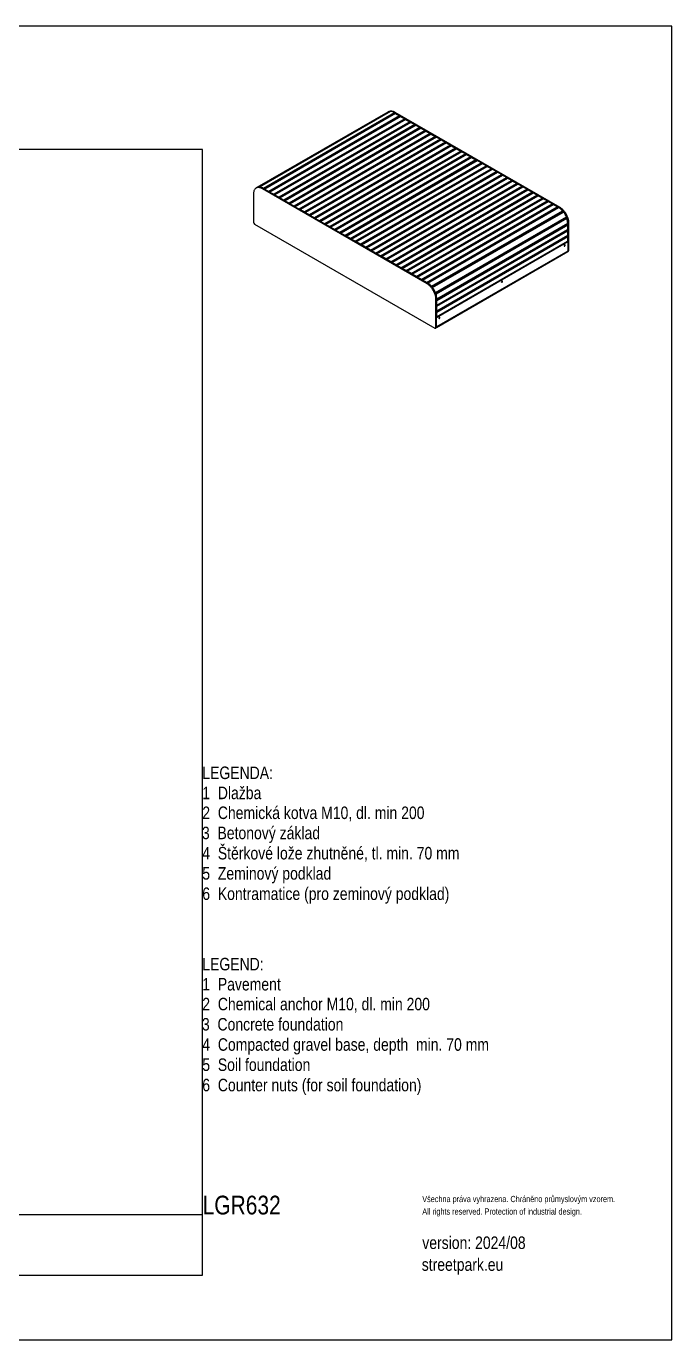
# Model space of a CAD drawing. Header units: millimetres. Extents: x 11004 to 16944, y 3085 to 7285.
# Drawn here: x 14880 to 16944, y 3085 to 7285 of the extents above; entities that cross this region are included whole.
import ezdxf

# ---------------------------------------------------------------- set-up
doc = ezdxf.new("R2010")
doc.units = ezdxf.units.MM
doc.header["$LTSCALE"] = 0.3
doc.layers.add('Nekreslit', color=6, linetype='Continuous', plot=False)
doc.styles.add('SEACAD_Arial', font='arial.ttf', dxfattribs={"width": 0.8})

msp = doc.modelspace()

# ---------------------------------------------------------------- linework, layer by layer
for p, q in [((16036.7, 7011.1), (15618.1, 6769.4)), ((16041.6, 7012.8), (15623, 6771.1)), ((16042.6, 7011.9), (15624.5, 6770.5)), ((16045, 7012.9), (15626.4, 6771.2)), ((16045.2, 7012.9), (15626.6, 6771.3)), ((16057.7, 7008.5), (15639.1, 6766.8)), ((16058.4, 7007.3), (15639.8, 6765.6)), ((16061.1, 7006.3), (15642.5, 6764.7)), ((16061.6, 7006.3), (15643, 6764.6)), ((16074.4, 6998.9), (15655.8, 6757.3)), ((16075.1, 6997.7), (15656.5, 6756)), ((16077.4, 6996.9), (15658.8, 6755.3)), ((16077.9, 6996.9), (15659.3, 6755.2)), ((16090.6, 6989.5), (15672, 6747.9)), ((16091.3, 6988.3), (15672.7, 6746.6)), ((16093.7, 6987.5), (15675.1, 6745.9)), ((16094.2, 6987.5), (15675.6, 6745.8)), ((16106.9, 6980.1), (15688.3, 6738.5)), ((16107.6, 6978.9), (15689, 6737.3)), ((16109.9, 6978.1), (15691.3, 6736.5)), ((16110.4, 6978.1), (15691.8, 6736.4)), ((16039.5, 7012.7), (16038.1, 7011.9)), ((16042.6, 7011.9), (16042.8, 7011.6)), ((16058.1, 7009.9), (16059.5, 7010.7)), ((16058.1, 7009.9), (16584.9, 6705.8)), ((16058.4, 7007.3), (16058.4, 7004.7)), ((16059.5, 7010.7), (16586.3, 6706.6)), ((16061.6, 7006.3), (16074.4, 6998.9)), ((16075.1, 6997.7), (16075.1, 6995.6)), ((16077.9, 6996.9), (16090.6, 6989.5)), ((16091.3, 6988.3), (16091.3, 6986.2)), ((16094.2, 6987.5), (16106.9, 6980.1)), ((16107.6, 6978.9), (16107.6, 6976.8)), ((16110.4, 6978.1), (16123.2, 6970.7)), ((16123.2, 6970.7), (15704.5, 6729.1)), ((16123.9, 6969.5), (15705.3, 6727.9)), ((16126.2, 6968.8), (15707.6, 6727.1)), ((16126.7, 6968.7), (15708.1, 6727)), ((16139.4, 6961.4), (15720.8, 6719.7)), ((16140.1, 6960.1), (15721.5, 6718.5)), ((16142.5, 6959.4), (15723.8, 6717.7)), ((16143, 6959.3), (15724.3, 6717.7)), ((16155.7, 6952), (15737.1, 6710.3)), ((16156.4, 6950.7), (15737.8, 6709.1)), ((16158.7, 6950), (15740.1, 6708.3)), ((16159.2, 6949.9), (15740.6, 6708.3)), ((16171.9, 6942.6), (15753.3, 6700.9)), ((16172.7, 6941.4), (15754, 6699.7)), ((16175, 6940.6), (15756.4, 6698.9)), ((16175.5, 6940.5), (15756.9, 6698.9)), ((16188.2, 6933.2), (15769.6, 6691.5)), ((16188.9, 6932), (15770.3, 6690.3)), ((16191.2, 6931.2), (15772.6, 6689.5)), ((16191.7, 6931.1), (15773.1, 6689.5)), ((16123.9, 6969.5), (16123.9, 6967.4)), ((16126.7, 6968.7), (16139.4, 6961.4)), ((16140.1, 6960.1), (16140.1, 6958)), ((16143, 6959.3), (16155.7, 6952)), ((16156.4, 6950.7), (16156.4, 6948.6)), ((16159.2, 6949.9), (16171.9, 6942.6)), ((16172.7, 6941.4), (16172.7, 6939.2)), ((16175.5, 6940.5), (16188.2, 6933.2)), ((16188.9, 6932), (16188.9, 6929.9)), ((16191.7, 6931.1), (16204.5, 6923.8)), ((16204.5, 6923.8), (15785.9, 6682.1)), ((16205.2, 6922.6), (15786.6, 6680.9)), ((16207.5, 6921.8), (15788.9, 6680.2)), ((16208, 6921.8), (15789.4, 6680.1)), ((16220.7, 6914.4), (15802.1, 6672.8)), ((16221.4, 6913.2), (15802.8, 6671.5)), ((16223.8, 6912.4), (15805.2, 6670.8)), ((16224.3, 6912.4), (15805.7, 6670.7)), ((16237, 6905), (15818.4, 6663.4)), ((16237.7, 6903.8), (15819.1, 6662.1)), ((16240, 6903), (15821.4, 6661.4)), ((16240.5, 6903), (15821.9, 6661.3)), ((16253.3, 6895.6), (15834.7, 6654)), ((16254, 6894.4), (15835.4, 6652.8)), ((16256.3, 6893.6), (15837.7, 6652)), ((16256.8, 6893.6), (15838.2, 6651.9)), ((16205.2, 6922.6), (16205.2, 6920.5)), ((16208, 6921.8), (16220.7, 6914.4)), ((16221.4, 6913.2), (16221.4, 6911.1)), ((16224.3, 6912.4), (16237, 6905)), ((16237.7, 6903.8), (16237.7, 6901.7)), ((16240.5, 6903), (16253.3, 6895.6)), ((16254, 6894.4), (16254, 6892.3)), ((16256.8, 6893.6), (16269.5, 6886.2)), ((16269.5, 6886.2), (15850.9, 6644.6)), ((16270.2, 6885), (15851.6, 6643.4)), ((16272.6, 6884.3), (15854, 6642.6)), ((16273.1, 6884.2), (15854.5, 6642.5)), ((16285.8, 6876.9), (15867.2, 6635.2)), ((16286.5, 6875.6), (15867.9, 6634)), ((16288.8, 6874.9), (15870.2, 6633.2)), ((16289.3, 6874.8), (15870.7, 6633.2)), ((16302.1, 6867.5), (15883.4, 6625.8)), ((16302.8, 6866.2), (15884.2, 6624.6)), ((16305.1, 6865.5), (15886.5, 6623.8)), ((16305.6, 6865.4), (15887, 6623.8)), ((16318.3, 6858.1), (15899.7, 6616.4)), ((16319, 6856.9), (15900.4, 6615.2)), ((16321.4, 6856.1), (15902.8, 6614.4)), ((15903.3, 6614.4), (16321.9, 6856)), ((15916, 6607), (16334.6, 6848.7)), ((15916.7, 6605.8), (16335.3, 6847.5)), ((16337.6, 6846.7), (15919, 6605)), ((15919.5, 6605), (16338.1, 6846.6)), ((16270.2, 6885), (16270.2, 6882.9)), ((16273.1, 6884.2), (16285.8, 6876.9)), ((16286.5, 6875.6), (16286.5, 6873.5)), ((16289.3, 6874.8), (16302.1, 6867.5)), ((16302.8, 6866.2), (16302.8, 6864.1)), ((16305.6, 6865.4), (16318.3, 6858.1)), ((16319, 6856.9), (16319, 6854.7)), ((16334.6, 6848.7), (16321.9, 6856)), ((16335.3, 6845.3), (16335.3, 6847.5)), ((16350.9, 6839.3), (16338.1, 6846.6)), ((15932.2, 6597.6), (16350.9, 6839.3)), ((15933, 6596.4), (16351.6, 6838.1)), ((16353.9, 6837.3), (15935.3, 6595.6)), ((15935.8, 6595.6), (16354.4, 6837.3)), ((15948.5, 6588.2), (16367.1, 6829.9)), ((15949.2, 6587), (16367.8, 6828.7)), ((16370.2, 6827.9), (15951.5, 6586.3)), ((15952, 6586.2), (16370.7, 6827.9)), ((15964.8, 6578.9), (16383.4, 6820.5)), ((15965.5, 6577.6), (16384.1, 6819.3)), ((16386.4, 6818.5), (15967.8, 6576.9)), ((15968.3, 6576.8), (16386.9, 6818.5)), ((15981, 6569.5), (16399.6, 6811.1)), ((15981.7, 6568.2), (16400.4, 6809.9)), ((16402.7, 6809.1), (15984.1, 6567.5)), ((15984.6, 6567.4), (16403.2, 6809.1)), ((16351.6, 6836), (16351.6, 6838.1)), ((16367.1, 6829.9), (16354.4, 6837.3)), ((16367.8, 6826.6), (16367.8, 6828.7)), ((16383.4, 6820.5), (16370.7, 6827.9)), ((16384.1, 6817.2), (16384.1, 6819.3)), ((16399.6, 6811.1), (16386.9, 6818.5)), ((16400.4, 6807.8), (16400.4, 6809.9)), ((16415.9, 6801.7), (16403.2, 6809.1)), ((15616.7, 6768.6), (15615.3, 6767.8)), ((15636.7, 6766.6), (15635.3, 6765.8)), ((16162.1, 6461.7), (15635.3, 6765.8)), ((16163.5, 6462.5), (15636.7, 6766.6)), ((15639.8, 6765.6), (15639.8, 6764.8)), ((15642.3, 6763.4), (15642.3, 6764.2)), ((15643, 6764.6), (15655.8, 6757.3)), ((15997.3, 6560.1), (16415.9, 6801.7)), ((15998, 6558.9), (16416.6, 6800.5)), ((16418.9, 6799.7), (16000.3, 6558.1)), ((16000.8, 6558), (16419.4, 6799.7)), ((16013.6, 6550.7), (16432.2, 6792.4)), ((16014.3, 6549.5), (16432.9, 6791.1)), ((16435.2, 6790.4), (16016.6, 6548.7)), ((16017.1, 6548.7), (16435.7, 6790.3)), ((16029.8, 6541.3), (16448.4, 6783)), ((16030.5, 6540.1), (16449.1, 6781.7)), ((16451.5, 6781), (16032.9, 6539.3)), ((16033.4, 6539.3), (16452, 6780.9)), ((16046.1, 6531.9), (16464.7, 6773.6)), ((16046.8, 6530.7), (16465.4, 6772.3)), ((16467.7, 6771.6), (16049.1, 6529.9)), ((16049.6, 6529.9), (16468.2, 6771.5)), ((16062.4, 6522.5), (16481, 6764.2)), ((16063.1, 6521.3), (16481.7, 6763)), ((16484, 6762.2), (16065.4, 6520.5)), ((16065.9, 6520.5), (16484.5, 6762.1)), ((16416.6, 6798.4), (16416.6, 6800.5)), ((16432.2, 6792.4), (16419.4, 6799.7)), ((16432.9, 6789), (16432.9, 6791.1)), ((16448.4, 6783), (16435.7, 6790.3)), ((16449.1, 6779.6), (16449.1, 6781.7)), ((16464.7, 6773.6), (16452, 6780.9)), ((16465.4, 6770.2), (16465.4, 6772.3)), ((16481, 6764.2), (16468.2, 6771.5)), ((16481.7, 6760.8), (16481.7, 6763)), ((16497.2, 6754.8), (16484.5, 6762.1)), ((15607, 6749.5), (15607, 6658.9)), ((15656.5, 6756), (15656.5, 6755.2)), ((15658.6, 6754), (15658.6, 6754.8)), ((15659.3, 6755.2), (15672, 6747.9)), ((15672.7, 6746.6), (15672.7, 6745.8)), ((15674.8, 6744.6), (15674.8, 6745.4)), ((15675.6, 6745.8), (15688.3, 6738.5)), ((15689, 6737.3), (15689, 6736.4)), ((15691.1, 6735.2), (15691.1, 6736)), ((15691.8, 6736.4), (15704.5, 6729.1)), ((15705.3, 6727.9), (15705.3, 6727)), ((15707.4, 6725.8), (15707.4, 6726.6)), ((15708.1, 6727), (15720.8, 6719.7)), ((16078.6, 6513.1), (16497.2, 6754.8)), ((16079.3, 6511.9), (16497.9, 6753.6)), ((16500.3, 6752.8), (16081.7, 6511.1)), ((16082.2, 6511.1), (16500.8, 6752.8)), ((16094.9, 6503.8), (16513.5, 6745.4)), ((16095.6, 6502.5), (16514.2, 6744.2)), ((16516.5, 6743.4), (16097.9, 6501.8)), ((16098.4, 6501.7), (16517, 6743.4)), ((16111.1, 6494.4), (16529.8, 6736)), ((16111.9, 6493.1), (16530.5, 6734.8)), ((16532.8, 6734), (16114.2, 6492.4)), ((16114.7, 6492.3), (16533.3, 6734)), ((16127.4, 6485), (16546, 6726.6)), ((16128.1, 6483.7), (16546.7, 6725.4)), ((16549.1, 6724.6), (16130.4, 6483)), ((16130.9, 6482.9), (16549.6, 6724.6)), ((16497.9, 6751.5), (16497.9, 6753.6)), ((16513.5, 6745.4), (16500.8, 6752.8)), ((16514.2, 6742.1), (16514.2, 6744.2)), ((16529.8, 6736), (16517, 6743.4)), ((16530.5, 6732.7), (16530.5, 6734.8)), ((16546, 6726.6), (16533.3, 6734)), ((16546.7, 6723.3), (16546.7, 6725.4)), ((16562.3, 6717.2), (16549.6, 6724.6)), ((15721.5, 6718.5), (15721.5, 6717.7)), ((15723.6, 6716.4), (15723.6, 6717.2)), ((15724.3, 6717.7), (15737.1, 6710.3)), ((15737.8, 6709.1), (15737.8, 6708.3)), ((15739.9, 6707), (15739.9, 6707.9)), ((15740.6, 6708.3), (15753.3, 6700.9)), ((15754, 6699.7), (15754, 6698.9)), ((15756.2, 6697.7), (15756.2, 6698.5)), ((15756.9, 6698.9), (15769.6, 6691.5)), ((15770.3, 6690.3), (15770.3, 6689.5)), ((15772.4, 6688.3), (15772.4, 6689.1)), ((15773.1, 6689.5), (15785.9, 6682.1)), ((15786.6, 6680.9), (15786.6, 6680.1)), ((15788.7, 6678.9), (15788.7, 6679.7)), ((15789.4, 6680.1), (15802.1, 6672.8)), ((16143.7, 6475.6), (16562.3, 6717.2)), ((16144.4, 6474.4), (16563, 6716)), ((16565.3, 6715.3), (16146.7, 6473.6)), ((16147.2, 6473.5), (16565.8, 6715.2)), ((16159.9, 6466.2), (16578.5, 6707.9)), ((16160.6, 6465), (16579.3, 6706.6)), ((16582, 6705.6), (16163.4, 6463.9)), ((16163.9, 6463.9), (16582.5, 6705.6)), ((16176.4, 6453.9), (16595, 6695.5)), ((16176.7, 6452.6), (16595.3, 6694.2)), ((16597.7, 6691.7), (16179.1, 6450)), ((16179.9, 6449.6), (16598.5, 6691.3)), ((16563, 6713.9), (16563, 6716)), ((16578.5, 6707.9), (16565.8, 6715.2)), ((16579.3, 6704), (16579.3, 6706.6)), ((16584.9, 6705.8), (16586.3, 6706.6)), ((16591.5, 6688.1), (16595.3, 6694.2)), ((15610.5, 6652.7), (16186.8, 6320)), ((15802.8, 6671.5), (15802.8, 6670.7)), ((15805, 6669.5), (15805, 6670.3)), ((15805.7, 6670.7), (15818.4, 6663.4)), ((15819.1, 6662.1), (15819.1, 6661.3)), ((15821.2, 6660.1), (15821.2, 6660.9)), ((15821.9, 6661.3), (15834.7, 6654)), ((15835.4, 6652.8), (15835.4, 6651.9)), ((15837.5, 6650.7), (15837.5, 6651.5)), ((15838.2, 6651.9), (15850.9, 6644.6)), ((15851.6, 6643.4), (15851.6, 6642.5)), ((15853.7, 6641.3), (15853.7, 6642.1)), ((15854.5, 6642.5), (15867.2, 6635.2)), ((16188.8, 6433.2), (16607.4, 6674.8)), ((16188.9, 6434.1), (16607.5, 6675.8)), ((16608.3, 6671.5), (16189.7, 6429.9)), ((16609.3, 6670.6), (16190.7, 6428.9)), ((16192.5, 6409.8), (16611.1, 6651.5)), ((16192.9, 6412.6), (16611.5, 6654.3)), ((16611.7, 6654.7), (16193.1, 6413.1)), ((16193.2, 6408.6), (16611.8, 6650.2)), ((16601.3, 6671.3), (16608.3, 6671.5)), ((16601.6, 6671.5), (16601.7, 6671.3)), ((16611.1, 6651.5), (16608.9, 6652.7)), ((16611.8, 6635.6), (16611.8, 6650.2)), ((16613.2, 6656.8), (16614.6, 6657.6)), ((16613.2, 6656.8), (16613.2, 6566.2)), ((16614.6, 6657.6), (16614.6, 6567)), ((15867.9, 6634), (15867.9, 6633.2)), ((15870, 6631.9), (15870, 6632.8)), ((15870.7, 6633.2), (15883.4, 6625.8)), ((15884.2, 6624.6), (15884.2, 6623.8)), ((15886.3, 6622.5), (15886.3, 6623.4)), ((15887, 6623.8), (15899.7, 6616.4)), ((15900.4, 6615.2), (15900.4, 6614.4)), ((15902.6, 6614), (15902.6, 6613.1)), ((15916, 6607), (15903.3, 6614.4)), ((15916.7, 6605), (15916.7, 6605.8)), ((15918.8, 6604.6), (15918.8, 6603.8)), ((15932.2, 6597.6), (15919.5, 6605)), ((15933, 6595.6), (15933, 6596.4)), ((15935.1, 6595.2), (15935.1, 6594.4)), ((15948.5, 6588.2), (15935.8, 6595.6)), ((16611.1, 6596.8), (16191.8, 6354.7)), ((16612.5, 6595.9), (16191.8, 6353.1)), ((16192.5, 6391), (16611.1, 6632.7)), ((16192.5, 6372.3), (16611.1, 6613.9)), ((16193, 6393.4), (16611.6, 6635.1)), ((16193, 6374.7), (16611.6, 6616.3)), ((16193, 6355.9), (16611.6, 6597.5)), ((16193.2, 6393.9), (16611.8, 6635.6)), ((16193.2, 6389.8), (16611.8, 6631.5)), ((16193.2, 6375.1), (16611.8, 6616.8)), ((16193.2, 6371), (16611.8, 6612.7)), ((16193.2, 6356.3), (16611.8, 6598)), ((16606.4, 6594.6), (16606.8, 6594.3)), ((16606.8, 6594.3), (16607.5, 6594.7)), ((16607.5, 6594.7), (16607.1, 6595)), ((16611.1, 6632.7), (16609.2, 6633.7)), ((16611.1, 6613.9), (16609.2, 6615)), ((16612.5, 6595.9), (16611.1, 6596.8)), ((16611.8, 6616.8), (16611.8, 6631.5)), ((16611.8, 6598), (16611.8, 6612.7)), ((16612.5, 6595.9), (16612.5, 6566.6)), ((15949.2, 6586.2), (15949.2, 6587)), ((15951.3, 6585.8), (15951.3, 6585)), ((15964.8, 6578.9), (15952, 6586.2)), ((15965.5, 6576.8), (15965.5, 6577.6)), ((15967.6, 6576.4), (15967.6, 6575.6)), ((15981, 6569.5), (15968.3, 6576.8)), ((15981.7, 6567.4), (15981.7, 6568.2)), ((15983.9, 6567), (15983.9, 6566.2)), ((15997.3, 6560.1), (15984.6, 6567.4)), ((15998, 6558), (15998, 6558.9)), ((16000.1, 6557.6), (16000.1, 6556.8)), ((16013.6, 6550.7), (16000.8, 6558)), ((16191.7, 6322.3), (16611.7, 6564.7)), ((16612.5, 6566.6), (16191.8, 6323.7)), ((16580.7, 6579.7), (16580.7, 6579.2)), ((16583, 6580.8), (16583.2, 6580.7)), ((16583.1, 6581.1), (16583.5, 6580.8)), ((16584.2, 6581.7), (16584.2, 6581.2)), ((16585.3, 6582.4), (16585.3, 6581.9)), ((16585.8, 6582.2), (16585.8, 6582.7)), ((16593, 6586.8), (16593.4, 6586.6)), ((16593.4, 6586.6), (16594.1, 6587)), ((16593.7, 6587.2), (16593.8, 6587.1)), ((16594.1, 6587), (16593.7, 6587.2)), ((16594.2, 6587.1), (16594.1, 6587)), ((16594.8, 6587.7), (16594.7, 6587.8)), ((16594.8, 6587.7), (16594.7, 6587.8)), ((16594.8, 6587.7), (16594.9, 6587.9)), ((16598.5, 6590), (16598.5, 6589.5)), ((16599.2, 6589.9), (16599.2, 6590.4)), ((16601.9, 6584.9), (16601.2, 6585.3)), ((16612.2, 6563.9), (16613.6, 6564.7)), ((16613.2, 6566.2), (16614.6, 6567)), ((16014.3, 6548.7), (16014.3, 6549.5)), ((16016.4, 6548.2), (16016.4, 6547.4)), ((16029.8, 6541.3), (16017.1, 6548.7)), ((16030.5, 6539.3), (16030.5, 6540.1)), ((16032.7, 6538.9), (16032.7, 6538)), ((16046.1, 6531.9), (16033.4, 6539.3)), ((16046.8, 6529.9), (16046.8, 6530.7)), ((16048.9, 6529.5), (16048.9, 6528.7)), ((16062.4, 6522.5), (16049.6, 6529.9)), ((16063.1, 6520.5), (16063.1, 6521.3)), ((16065.2, 6520.1), (16065.2, 6519.3)), ((16078.6, 6513.1), (16065.9, 6520.5)), ((16079.3, 6511.1), (16079.3, 6511.9)), ((16081.4, 6510.7), (16081.4, 6509.9)), ((16094.9, 6503.8), (16082.2, 6511.1)), ((16095.6, 6501.7), (16095.6, 6502.5)), ((16097.7, 6501.3), (16097.7, 6500.5)), ((16111.1, 6494.4), (16098.4, 6501.7)), ((16111.9, 6492.3), (16111.9, 6493.1)), ((16114, 6491.9), (16114, 6491.1)), ((16127.4, 6485), (16114.7, 6492.3)), ((16128.1, 6482.9), (16128.1, 6483.7)), ((16130.2, 6482.5), (16130.2, 6481.7)), ((16143.7, 6475.6), (16130.9, 6482.9)), ((16144.4, 6473.5), (16144.4, 6474.4)), ((16146.5, 6473.1), (16146.5, 6472.3)), ((16159.9, 6466.2), (16147.2, 6473.5)), ((16392.9, 6471.3), (16393.3, 6471)), ((16393.3, 6471), (16394, 6471.4)), ((16394, 6471.4), (16393.6, 6471.7)), ((16394.6, 6472), (16394.4, 6472.2)), ((16394.6, 6472), (16394.4, 6472.2)), ((16394.6, 6472), (16394.7, 6472.3)), ((16395, 6472.5), (16395.1, 6472.6)), ((16398.4, 6474.5), (16398.4, 6474)), ((16399.1, 6474.4), (16399.1, 6474.9)), ((16401.8, 6469.4), (16401, 6469.8)), ((16406.3, 6479), (16406.7, 6478.8)), ((16406.7, 6478.8), (16407.4, 6479.2)), ((16407.4, 6479.2), (16407, 6479.4)), ((16160.6, 6464.2), (16160.6, 6465)), ((16163.5, 6462.5), (16162.1, 6461.7)), ((16163.2, 6463.5), (16163.2, 6462.7)), ((16176.2, 6451.7), (16176.7, 6452.6)), ((16178.3, 6449.2), (16178.6, 6449.4)), ((16178.9, 6449.9), (16178.4, 6449)), ((16187.6, 6433.1), (16188.6, 6433.1)), ((16187.9, 6433.1), (16187.6, 6432.9)), ((16188.8, 6429.8), (16189.7, 6429.9)), ((16375.1, 6460.8), (16375.3, 6460.7)), ((16375.2, 6461.1), (16375.6, 6460.8)), ((16376.3, 6461.2), (16376.3, 6461.7)), ((16385.2, 6466.9), (16385.2, 6466.4)), ((16385.7, 6466.7), (16385.7, 6467.1)), ((16191.8, 6413.5), (16190.3, 6412.7)), ((16190.3, 6322.1), (16190.3, 6412.7)), ((16191.8, 6322.9), (16191.8, 6413.5)), ((16192.4, 6412.7), (16191.8, 6413.1)), ((16192.5, 6409.8), (16191.8, 6410.2)), ((16191.8, 6393.9), (16192.5, 6393.5)), ((16192.5, 6391), (16191.8, 6391.4)), ((16193.2, 6393.9), (16193.2, 6408.6)), ((16193.2, 6375.1), (16193.2, 6389.8)), ((16191.8, 6375.1), (16192.5, 6374.7)), ((16192.5, 6372.3), (16191.8, 6372.7)), ((16191.8, 6356.3), (16192.5, 6355.9)), ((16191.8, 6356.3), (16193.2, 6355.5)), ((16193.2, 6356.3), (16193.2, 6371)), ((16193.2, 6355.5), (16193.9, 6355.9)), ((16193.5, 6356.2), (16193.6, 6356.1)), ((16193.9, 6355.9), (16193.5, 6356.2)), ((16194, 6356), (16193.8, 6355.9)), ((16194.6, 6356.7), (16194.5, 6356.8)), ((16194.6, 6356.7), (16194.5, 6356.8)), ((16194.6, 6356.7), (16194.7, 6356.9)), ((16198.3, 6359), (16198.3, 6358.5)), ((16199, 6358.9), (16199, 6359.4)), ((16201.7, 6353.9), (16200.9, 6354.3)), ((16206.2, 6363.5), (16206.6, 6363.3)), ((16206.6, 6363.3), (16207.3, 6363.7)), ((16207.3, 6363.7), (16206.9, 6363.9)), ((16189.3, 6319.8), (16190.7, 6320.6)), ((16191.8, 6322.9), (16190.3, 6322.1))]:
    msp.add_line(p, q)
at = {"flags": 128}
for points in [[(16039.5, 7012.7), (16040.2, 7013.1), (16041.7, 7013.7), (16043.2, 7014.2), (16044.8, 7014.5), (16046.5, 7014.6), (16048.3, 7014.5), (16050.1, 7014.3), (16051.9, 7013.9), (16053.8, 7013.4), (16055.7, 7012.7), (16057.6, 7011.8), (16059.5, 7010.7)], [(16037.4, 7011.5), (16037.4, 7011.5), (16038.8, 7012.3), (16040.3, 7012.9), (16041.8, 7013.4), (16043.4, 7013.7), (16045.1, 7013.8), (16046.8, 7013.7), (16048.6, 7013.5), (16050.5, 7013.1), (16052.4, 7012.6), (16054.3, 7011.8), (16056.2, 7011), (16058.1, 7009.9)], [(16045, 7012.9), (16045.1, 7012.9), (16045.2, 7012.9)], [(15635.3, 6765.8), (15633.3, 6766.9), (15631.4, 6767.7), (15629.5, 6768.5), (15627.6, 6769), (15625.8, 6769.4), (15624, 6769.6), (15622.2, 6769.7), (15620.6, 6769.6), (15618.9, 6769.3), (15617.4, 6768.8), (15616, 6768.2), (15614.6, 6767.4), (15613.3, 6766.4), (15612.2, 6765.3), (15611.1, 6764.1), (15610.1, 6762.7), (15609.3, 6761.1), (15608.6, 6759.5), (15608, 6757.7), (15607.6, 6755.8), (15607.2, 6753.8), (15607, 6751.7), (15607, 6749.5)], [(15636.7, 6766.6), (15634.7, 6767.7), (15632.8, 6768.6), (15630.9, 6769.3), (15629, 6769.8), (15627.2, 6770.2), (15625.4, 6770.4), (15623.7, 6770.5), (15622, 6770.4), (15620.4, 6770.1), (15618.8, 6769.6), (15617.4, 6769), (15616.7, 6768.6)], [(15626.2, 6770.4), (15626.2, 6770.5), (15626.2, 6770.7), (15626.2, 6770.9), (15626.2, 6771), (15626.3, 6771.1), (15626.4, 6771.2), (15626.5, 6771.2), (15626.6, 6771.3)], [(16584.9, 6705.8), (16586.8, 6704.6), (16588.8, 6703.3), (16590.7, 6701.8), (16592.5, 6700.2), (16594.4, 6698.5), (16596.2, 6696.6), (16597.9, 6694.6), (16599.6, 6692.6), (16601.2, 6690.4), (16602.8, 6688.2), (16604.2, 6685.9), (16605.6, 6683.5), (16606.8, 6681.1), (16608, 6678.6), (16609.1, 6676.2), (16610, 6673.7), (16610.8, 6671.2), (16611.6, 6668.7), (16612.1, 6666.2), (16612.6, 6663.8), (16612.9, 6661.4), (16613.1, 6659.1), (16613.2, 6656.8)], [(16586.3, 6706.6), (16588.2, 6705.4), (16590.2, 6704.1), (16592.1, 6702.6), (16593.9, 6701), (16595.8, 6699.3), (16597.6, 6697.4), (16599.3, 6695.5), (16601, 6693.4), (16602.6, 6691.2), (16604.2, 6689), (16605.6, 6686.7), (16607, 6684.3), (16608.3, 6681.9), (16609.4, 6679.5), (16610.5, 6677), (16611.4, 6674.5), (16612.3, 6672), (16613, 6669.5), (16613.6, 6667.1), (16614, 6664.6), (16614.3, 6662.2), (16614.5, 6659.9), (16614.6, 6657.6)], [(16591.8, 6688.6), (16591.8, 6688.5), (16591.9, 6688.4)], [(16598.5, 6691.3), (16598.4, 6691.4), (16598.3, 6691.6), (16598.1, 6691.7), (16598, 6691.7), (16597.8, 6691.7), (16597.7, 6691.7), (16597.7, 6691.7)], [(16607.4, 6674.8), (16607.5, 6674.9), (16607.5, 6675), (16607.6, 6675.1), (16607.6, 6675.2), (16607.6, 6675.4), (16607.6, 6675.6), (16607.5, 6675.8)], [(16594.8, 6587.7), (16594.8, 6587.7), (16594.8, 6587.7), (16594.8, 6587.7), (16594.8, 6587.7), (16594.8, 6587.7), (16594.8, 6587.7), (16594.8, 6587.7), (16594.8, 6587.7)], [(16594.9, 6587.4), (16595.1, 6587.7), (16595.4, 6588.2)], [(16603.5, 6585), (16603.4, 6585.5), (16603.2, 6585.9), (16602.9, 6586.1), (16602.5, 6586.2), (16602.1, 6586.1), (16601.6, 6585.8), (16601.2, 6585.4), (16600.8, 6584.9), (16600.5, 6584.3), (16600.3, 6583.7), (16600.3, 6583.2), (16600.3, 6582.7), (16600.5, 6582.3), (16600.8, 6582.1), (16601.2, 6582.1), (16601.6, 6582.2), (16602.1, 6582.4), (16602.5, 6582.8), (16602.9, 6583.3), (16603.2, 6583.9), (16603.4, 6584.5), (16603.5, 6585)], [(16613.2, 6566.2), (16613.1, 6565.4), (16612.9, 6564.8), (16612.6, 6564.3), (16612.2, 6563.9), (16611.6, 6563.7), (16611, 6563.7), (16610.3, 6563.8), (16610.2, 6563.9)], [(16394.1, 6471.5), (16394, 6471.5), (16393.9, 6471.5)], [(16394.6, 6472), (16394.6, 6472), (16394.6, 6472), (16394.6, 6472), (16394.6, 6472), (16394.6, 6472), (16394.6, 6472), (16394.6, 6472), (16394.6, 6472)], [(16394.8, 6471.9), (16395.1, 6472.4), (16395.3, 6472.7)], [(16403.4, 6469.5), (16403.3, 6470), (16403.1, 6470.4), (16402.8, 6470.6), (16402.4, 6470.6), (16402, 6470.5), (16401.5, 6470.3), (16401.1, 6469.9), (16400.7, 6469.4), (16400.4, 6468.8), (16400.2, 6468.2), (16400.2, 6467.7), (16400.2, 6467.2), (16400.4, 6466.8), (16400.7, 6466.6), (16401.1, 6466.5), (16401.5, 6466.6), (16402, 6466.9), (16402.4, 6467.3), (16402.8, 6467.8), (16403.1, 6468.4), (16403.3, 6469), (16403.4, 6469.5)], [(16190.3, 6412.7), (16190.3, 6415), (16190.1, 6417.3), (16189.7, 6419.7), (16189.3, 6422.1), (16188.7, 6424.6), (16188, 6427.1), (16187.2, 6429.6), (16186.2, 6432.1), (16185.2, 6434.5), (16184, 6437), (16182.7, 6439.4), (16181.4, 6441.8), (16179.9, 6444.1), (16178.4, 6446.3), (16176.7, 6448.5), (16175.1, 6450.5), (16173.3, 6452.5), (16171.5, 6454.4), (16169.7, 6456.1), (16167.8, 6457.7), (16165.9, 6459.2), (16164, 6460.5), (16162.1, 6461.7)], [(16191.8, 6413.5), (16191.7, 6415.8), (16191.5, 6418.1), (16191.2, 6420.5), (16190.7, 6423), (16190.1, 6425.4), (16189.4, 6427.9), (16188.6, 6430.4), (16187.6, 6432.9), (16186.6, 6435.4), (16185.4, 6437.8), (16184.1, 6440.2), (16182.8, 6442.6), (16181.3, 6444.9), (16179.8, 6447.1), (16178.2, 6449.3), (16176.5, 6451.4), (16174.7, 6453.3), (16172.9, 6455.2), (16171.1, 6456.9), (16169.2, 6458.5), (16167.3, 6460), (16165.4, 6461.3), (16163.5, 6462.5)], [(16179.9, 6449.6), (16179.8, 6449.8), (16179.7, 6449.9), (16179.5, 6450), (16179.4, 6450.1), (16179.2, 6450.1), (16179.1, 6450.1), (16179, 6450), (16178.9, 6449.9)], [(16188.6, 6433.1), (16188.7, 6433.1), (16188.8, 6433.2), (16188.9, 6433.3), (16189, 6433.4), (16189, 6433.6), (16189, 6433.7), (16189, 6433.9), (16188.9, 6434.1)], [(16194.6, 6356.7), (16194.6, 6356.7), (16194.6, 6356.7), (16194.6, 6356.7), (16194.6, 6356.7), (16194.6, 6356.7), (16194.6, 6356.7), (16194.6, 6356.7), (16194.6, 6356.7)], [(16194.7, 6356.4), (16194.9, 6356.7), (16195.1, 6357.1)], [(16203.2, 6354), (16203.2, 6354.5), (16203, 6354.8), (16202.7, 6355.1), (16202.3, 6355.1), (16201.9, 6355), (16201.4, 6354.8), (16201, 6354.4), (16200.6, 6353.9), (16200.3, 6353.3), (16200.1, 6352.7), (16200.1, 6352.1), (16200.1, 6351.7), (16200.3, 6351.3), (16200.6, 6351.1), (16201, 6351), (16201.4, 6351.1), (16201.9, 6351.4), (16202.3, 6351.8), (16202.7, 6352.3), (16203, 6352.8), (16203.2, 6353.4), (16203.2, 6354)], [(16186.8, 6320), (16187.5, 6319.7), (16188.2, 6319.6), (16188.8, 6319.6), (16189.3, 6319.8), (16189.7, 6320.2), (16190.1, 6320.7), (16190.3, 6321.3), (16190.3, 6322.1)]]:
    msp.add_lwpolyline(points, dxfattribs=at)
for centre, radius, start, end in [((16043.6, 6999), 13.9, 97.9864, 119.7828), ((16041.5, 7011.6), 1.17, 13.903, 83.1127), ((16042.6, 6985.6), 27.4, 56.539, 84.5184), ((16056.8, 7007.2), 1.54, 2.6991, 56.0907), ((16061.3, 7005.8), 0.503, 54.3824, 114.3071), ((16073.5, 6997.6), 1.54, 2.6055, 57.3945), ((16077.6, 6996.5), 0.503, 54.3824, 114.3071), ((16089.8, 6988.2), 1.54, 2.6055, 57.3945), ((16093.9, 6987.1), 0.503, 54.3824, 114.3071), ((16106.1, 6978.8), 1.54, 2.6055, 57.3945), ((16110.1, 6977.7), 0.503, 54.3824, 114.3071), ((16122.3, 6969.4), 1.54, 2.6055, 57.3945), ((16126.4, 6968.3), 0.503, 54.3824, 114.3071), ((16138.6, 6960.1), 1.54, 2.6055, 57.3945), ((16142.7, 6958.9), 0.503, 54.3824, 114.3071), ((16154.9, 6950.7), 1.54, 2.6055, 57.3945), ((16158.9, 6949.5), 0.503, 54.3824, 114.3071), ((16171.1, 6941.3), 1.54, 2.6055, 57.3945), ((16175.2, 6940.1), 0.503, 54.3824, 114.3071), ((16187.4, 6931.9), 1.54, 2.6055, 57.3945), ((16191.5, 6930.7), 0.503, 54.3824, 114.3071), ((16203.6, 6922.5), 1.54, 2.6055, 57.3945), ((16207.7, 6921.4), 0.503, 54.3824, 114.3071), ((16219.9, 6913.1), 1.54, 2.6055, 57.3945), ((16224, 6912), 0.503, 54.3824, 114.3071), ((16236.2, 6903.7), 1.54, 2.6055, 57.3945), ((16240.2, 6902.6), 0.503, 54.3824, 114.3071), ((16252.4, 6894.3), 1.54, 2.6055, 57.3945), ((16256.5, 6893.2), 0.503, 54.3824, 114.3071), ((16268.7, 6885), 1.54, 2.6055, 57.3945), ((16272.8, 6883.8), 0.503, 54.3824, 114.3071), ((16285, 6875.6), 1.54, 2.6055, 57.3945), ((16289, 6874.4), 0.503, 54.3824, 114.3071), ((16301.2, 6866.2), 1.54, 2.6055, 57.3945), ((16305.3, 6865), 0.503, 54.3824, 114.3071), ((16317.5, 6856.8), 1.54, 2.6055, 57.3945), ((16321.6, 6855.6), 0.503, 54.3824, 114.3071), ((16333.8, 6847.4), 1.54, 2.6055, 57.3945), ((16337.8, 6846.2), 0.503, 54.3824, 114.3071), ((16350, 6838), 1.54, 2.6055, 57.3945), ((16354.1, 6836.8), 0.503, 54.3824, 114.3071), ((16366.3, 6828.6), 1.54, 2.6055, 57.3945), ((16370.4, 6827.5), 0.503, 54.3824, 114.3071), ((16382.6, 6819.2), 1.54, 2.6055, 57.3945), ((16386.6, 6818.1), 0.503, 54.3824, 114.3071), ((16398.8, 6809.8), 1.54, 2.6055, 57.3945), ((16402.9, 6808.7), 0.503, 54.3824, 114.3071), ((15624.9, 6757.4), 13.8, 97.9305, 123.3157), ((15622.9, 6770), 1.09, 24.6638, 84.1056), ((15624, 6743.9), 27.4, 56.539, 84.5184), ((15638.2, 6765.6), 1.54, 2.6991, 56.0907), ((15642.8, 6764.3), 0.437, 50.7967, 189.214), ((16415.1, 6800.4), 1.54, 2.6055, 57.3945), ((16419.2, 6799.3), 0.503, 54.3824, 114.3071), ((16431.3, 6791.1), 1.54, 2.6055, 57.3945), ((16435.4, 6789.9), 0.503, 54.3824, 114.3071), ((16447.6, 6781.7), 1.54, 2.6055, 57.3945), ((16451.7, 6780.5), 0.503, 54.3824, 114.3071), ((16463.9, 6772.3), 1.54, 2.6055, 57.3945), ((16467.9, 6771.1), 0.503, 54.3824, 114.3071), ((16480.1, 6762.9), 1.54, 2.6055, 57.3945), ((16484.2, 6761.7), 0.503, 54.3824, 114.3071), ((15654.9, 6756), 1.54, 2.6055, 57.3945), ((15659, 6754.9), 0.437, 50.7967, 189.214), ((15671.2, 6746.6), 1.54, 2.6055, 57.3945), ((15675.3, 6745.5), 0.437, 50.7967, 189.214), ((15687.5, 6737.2), 1.54, 2.6055, 57.3945), ((15691.5, 6736.1), 0.437, 50.7967, 189.214), ((15703.7, 6727.8), 1.54, 2.6055, 57.3945), ((15707.8, 6726.7), 0.437, 50.7967, 189.214), ((16496.4, 6753.5), 1.54, 2.6055, 57.3945), ((16500.5, 6752.3), 0.503, 54.3824, 114.3071), ((16512.7, 6744.1), 1.54, 2.6055, 57.3945), ((16516.7, 6743), 0.503, 54.3824, 114.3071), ((16528.9, 6734.7), 1.54, 2.6055, 57.3945), ((16533, 6733.6), 0.503, 54.3824, 114.3071), ((16545.2, 6725.3), 1.54, 2.6055, 57.3945), ((16549.3, 6724.2), 0.503, 54.3824, 114.3071), ((15720, 6718.4), 1.54, 2.6055, 57.3945), ((15724.1, 6717.3), 0.437, 50.7967, 189.214), ((15736.2, 6709), 1.54, 2.6055, 57.3945), ((15740.3, 6707.9), 0.437, 50.7967, 189.214), ((15752.5, 6699.6), 1.54, 2.6055, 57.3945), ((15756.6, 6698.5), 0.437, 50.7967, 189.214), ((15768.8, 6690.2), 1.54, 2.6055, 57.3945), ((15772.9, 6689.2), 0.437, 50.7967, 189.214), ((15785, 6680.8), 1.54, 2.6055, 57.3945), ((15789.1, 6679.8), 0.437, 50.7967, 189.214), ((16561.5, 6715.9), 1.54, 2.6055, 57.3945), ((16565.5, 6714.8), 0.503, 54.3824, 114.3071), ((16577.7, 6706.6), 1.54, 2.6055, 57.3945), ((16582.2, 6705.1), 0.487, 56.5294, 114.996), ((16559.1, 6663.6), 48, 41.6974, 60.9118), ((16594.1, 6694.6), 1.25, 341.2662, 47.3083), ((16544.1, 6649.5), 68.6, 22.4937, 37.5063), ((15614.6, 6659.2), 7.68, 182.6055, 237.3945), ((15801.3, 6671.5), 1.54, 2.6055, 57.3945), ((15805.4, 6670.4), 0.437, 50.7967, 189.214), ((15817.6, 6662.1), 1.54, 2.6055, 57.3945), ((15821.7, 6661), 0.437, 50.7967, 189.214), ((15833.8, 6652.7), 1.54, 2.6055, 57.3945), ((15837.9, 6651.6), 0.437, 50.7967, 189.214), ((15850.1, 6643.3), 1.54, 2.6055, 57.3945), ((15854.2, 6642.2), 0.437, 50.7967, 189.214), ((16608.1, 6670.3), 1.25, 12.6892, 78.7379), ((16563.7, 6655.5), 48, 359.0909, 18.3028), ((16610.2, 6650.2), 1.54, 2.6055, 57.3945), ((16611.3, 6654.7), 0.487, 305.0021, 3.4744), ((15866.4, 6633.9), 1.54, 2.6055, 57.3945), ((15870.4, 6632.8), 0.437, 50.7967, 189.214), ((15882.6, 6624.5), 1.54, 2.6055, 57.3945), ((15886.7, 6623.4), 0.437, 50.7967, 189.214), ((15898.9, 6615.1), 1.54, 2.6055, 57.3945), ((15903, 6614), 0.437, 50.7967, 189.214), ((15915.2, 6605.7), 1.54, 2.6055, 57.3945), ((15919.2, 6604.6), 0.437, 50.7967, 189.214), ((15931.4, 6596.3), 1.54, 2.6055, 57.3945), ((15935.5, 6595.3), 0.437, 50.7967, 189.214), ((16610.2, 6631.4), 1.54, 2.6055, 57.3945), ((16610.2, 6612.6), 1.54, 2.6055, 57.3945), ((16611.3, 6635.5), 0.493, 305.0133, 6.2988), ((16611.3, 6616.7), 0.493, 305.0133, 6.2988), ((16611.3, 6597.9), 0.493, 305.0133, 6.2988), ((15947.7, 6587), 1.54, 2.6055, 57.3945), ((15951.8, 6585.9), 0.437, 50.7967, 189.214), ((15963.9, 6577.6), 1.54, 2.6055, 57.3945), ((15968, 6576.5), 0.437, 50.7967, 189.214), ((15980.2, 6568.2), 1.54, 2.6055, 57.3945), ((15984.3, 6567.1), 0.437, 50.7967, 189.214), ((15996.5, 6558.8), 1.54, 2.6055, 57.3945), ((16000.6, 6557.7), 0.437, 50.7967, 189.214), ((16581.2, 6579.9), 0.542, 198.3385, 244.4413), ((16583.2, 6581.1), 0.361, 207.0817, 239.5957), ((16595.5, 6585.5), 2.34, 104.9362, 133.8697), ((16593.9, 6587.7), 0.572, 263.8197, 263.8666), ((16593.6, 6588.8), 1.74, 282.2085, 336.8468), ((16593.5, 6588.8), 1.83, 284.8804, 337.1917), ((16593, 6589.2), 2.46, 306.2408, 334.3274), ((16598.7, 6585.9), 3.29, 297.9156, 2.0898), ((16610.6, 6566.3), 1.92, 304.0564, 7.2558), ((16612.2, 6566.7), 2.4, 304.0564, 7.2558), ((16012.7, 6549.4), 1.54, 2.6055, 57.3945), ((16016.8, 6548.3), 0.437, 50.7967, 189.214), ((16029, 6540), 1.54, 2.6055, 57.3945), ((16033.1, 6538.9), 0.437, 50.7967, 189.214), ((16045.3, 6530.6), 1.54, 2.6055, 57.3945), ((16049.4, 6529.5), 0.437, 50.7967, 189.214), ((16061.5, 6521.2), 1.54, 2.6055, 57.3945), ((16065.6, 6520.1), 0.437, 50.7967, 189.214), ((16077.8, 6511.8), 1.54, 2.6055, 57.3945), ((16081.9, 6510.8), 0.437, 50.7967, 189.214), ((16094.1, 6502.5), 1.54, 2.6055, 57.3945), ((16098.1, 6501.4), 0.437, 50.7967, 189.214), ((16110.3, 6493.1), 1.54, 2.6055, 57.3945), ((16114.4, 6492), 0.437, 50.7967, 189.214), ((16126.6, 6483.7), 1.54, 2.6055, 57.3945), ((16130.7, 6482.6), 0.437, 50.7967, 189.214), ((16142.8, 6474.3), 1.54, 2.6055, 57.3945), ((16146.9, 6473.2), 0.437, 50.7967, 189.214), ((16394.8, 6469.8), 2.21, 96.6195, 124.7657), ((16393.4, 6473.3), 1.77, 282.7516, 336.3038), ((16393.4, 6473.3), 1.82, 285.1568, 333.4081), ((16392.9, 6473.7), 2.55, 306.7061, 333.8622), ((16398.6, 6470.4), 3.29, 297.9156, 2.0898), ((16159.1, 6464.9), 1.54, 2.6055, 57.3945), ((16163.6, 6463.5), 0.433, 53.9546, 189.6852), ((16140.5, 6421.9), 48, 41.6974, 60.9118), ((16175.5, 6453), 1.25, 341.2662, 47.3083), ((16125.5, 6407.9), 68.6, 22.4937, 37.5063), ((16189.5, 6428.6), 1.25, 12.6892, 78.7379), ((16145.1, 6413.8), 48, 359.0909, 18.3028), ((16375.3, 6461.1), 0.361, 207.0817, 239.5957), ((16192.7, 6413), 0.433, 230.3251, 6.0566), ((16191.6, 6408.5), 1.54, 2.6055, 57.3945), ((16192.7, 6393.8), 0.437, 230.7967, 9.214), ((16191.6, 6389.7), 1.54, 2.6055, 57.3945), ((16192.7, 6375), 0.437, 230.7967, 9.214), ((16191.6, 6371), 1.54, 2.6055, 57.3945), ((16192.7, 6356.3), 0.437, 230.7967, 9.214), ((16195.3, 6354.4), 2.37, 106.1029, 135.0663), ((16193.7, 6356.7), 0.59, 265.9039, 265.9499), ((16193.3, 6357.7), 1.75, 282.4576, 336.5978), ((16193.3, 6357.8), 1.85, 285.1121, 336.9601), ((16192.8, 6358.2), 2.48, 306.3146, 334.2537), ((16198.5, 6354.9), 3.29, 297.9156, 2.0898), ((16189.3, 6322.6), 2.46, 305.0133, 6.2988)]:
    msp.add_arc(centre, radius, start, end)
at = {"layer": 'Nekreslit'}
msp.add_line((11404.4, 3485.3), (15444.4, 3485.3), dxfattribs=at)
for points in [[(11004.4, 3085.3), (16944.4, 3085.3), (16944.4, 7285.3), (11004.4, 7285.3)], [(11404.4, 3291.3), (15444.4, 3291.3), (15444.4, 6891.3), (11404.4, 6891.3)]]:
    msp.add_lwpolyline(points, close=True, dxfattribs=at)

# ---------------------------------------------------------------- texts
at = {"style": 'SEACAD_Arial', "width": 0.8}
for s, height, p in [('LEGENDA:', 40, (15443.3, 4878.1)), ('1  Dlažba', 40, (15443.3, 4813.8)), ('2  Chemická kotva M10, dl. min 200', 40, (15443.3, 4750.3)), ('3  Betonový základ', 40, (15442.2, 4685.8)), ('4  Štěrkové lože zhutněné, tl. min. 70 mm', 40, (15443.3, 4621.1)), ('5  Zeminový podklad', 40, (15443.3, 4556.5)), ('6  Kontramatice (pro zeminový podklad)', 40, (15443.3, 4491.5)), ('LEGEND:', 40, (15443.3, 4266.4)), ('1  Pavement', 40, (15443.3, 4202.1)), ('2  Chemical anchor M10, dl. min 200', 40, (15443.3, 4138.6)), ('3  Concrete foundation', 40, (15442.2, 4074)), ('4  Compacted gravel base, depth  min. 70 mm', 40, (15443.3, 4009.3)), ('5  Soil foundation', 40, (15443.3, 3944.7)), ('6  Counter nuts (for soil foundation)', 40, (15443.3, 3879.7)), ('LGR632  ', 60, (15444.4, 3485.9)), ('Všechna práva vyhrazena. Chráněno průmyslovým vzorem.', 20, (16146.7, 3525.3)), ('All rights reserved. Protection of industrial design.', 20, (16146.7, 3485.3)), ('version: 2024/08', 40, (16146.7, 3375.5)), ('streetpark.eu', 40, (16145.1, 3305.6))]:
    msp.add_text(s, height=height, dxfattribs=at).set_placement(p)

doc.saveas('drawing.dxf')
